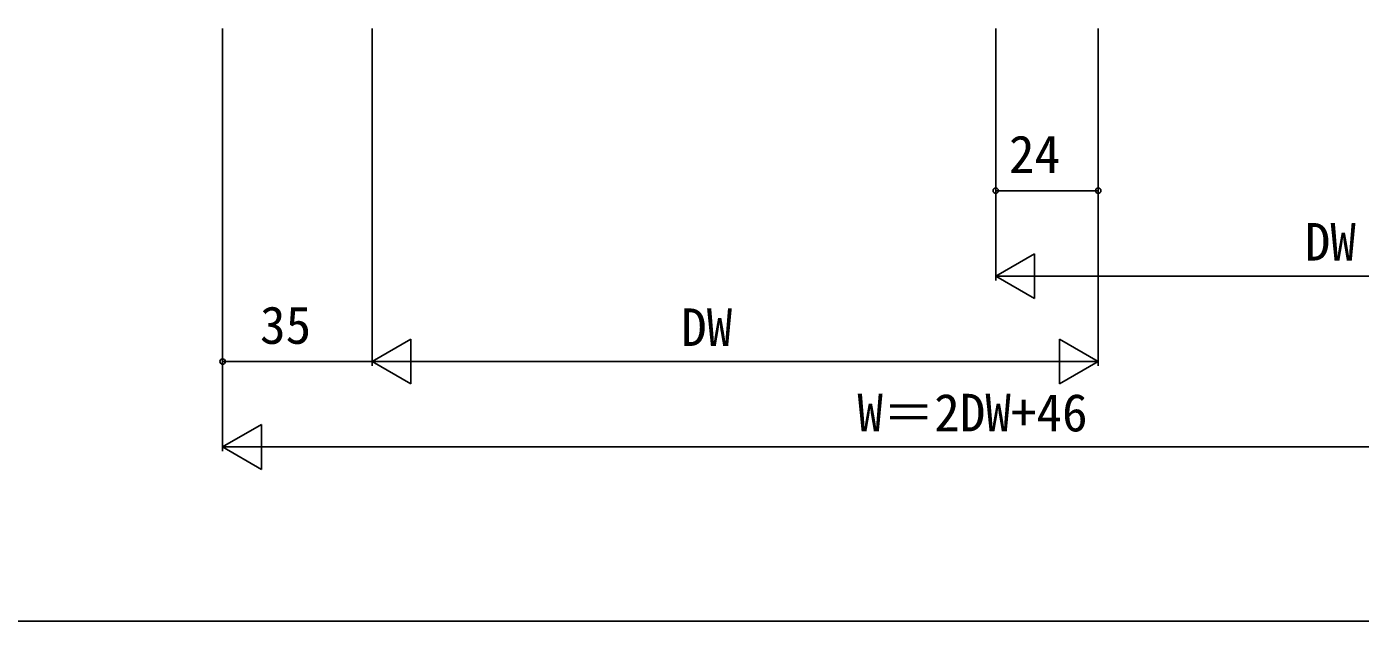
# Model space of a CAD drawing. Units: millimetres, scale not verified. Extents: x -525 to 525, y -784 to 780.
# Drawn here: x 0.1 to 312.3, y -783.5 to -644.3 of the extents above; entities that cross this region are included whole.
import ezdxf
from ezdxf.enums import TextEntityAlignment as Align

# ---------------------------------------------------------------- set-up
doc = ezdxf.new("R2010")
doc.units = ezdxf.units.MM
doc.header["$LTSCALE"] = 4
doc.layers.add('0-7_YKK_D', color=6, linetype='Continuous')
doc.layers.add('0-8_YKK_ZWAK', color=7, linetype='Continuous')
doc.styles.add('ＭＳ ゴシック', font='')
doc.styles.get('ＭＳ ゴシック').set_extended_font_data('MS Gothic')

msp = doc.modelspace()

# ---------------------------------------------------------------- linework, layer by layer
at = {"layer": '0-7_YKK_D'}
for p, q in [((45.972, -644.672), (45.972, -723.674)), ((45.972, -644.672), (45.972, -743.672)), ((80.972, -644.672), (80.972, -723.674)), ((80.972, -644.672), (80.972, -723.674)), ((226.985, -644.672), (226.983, -703.671)), ((226.985, -644.672), (226.985, -683.672)), ((250.985, -644.672), (250.985, -683.672)), ((250.985, -644.672), (250.985, -723.674)), ((250.985, -682.672), (226.985, -682.672)), ((226.983, -702.671), (236.077, -697.422)), ((236.077, -707.922), (236.077, -697.422)), ((226.983, -702.671), (236.077, -707.922)), ((226.983, -702.671), (245.17, -702.672)), ((386.497, -702.675), (237.483, -702.672)), ((80.972, -722.674), (90.065, -717.424)), ((90.065, -727.924), (90.065, -717.424)), ((250.985, -722.674), (241.892, -717.424)), ((241.892, -717.424), (241.892, -727.924)), ((80.972, -722.674), (45.972, -722.674)), ((80.972, -722.674), (90.065, -727.924)), ((80.972, -722.674), (99.158, -722.674)), ((91.472, -722.674), (240.485, -722.674)), ((250.985, -722.674), (232.798, -722.674)), ((250.985, -722.674), (241.892, -727.924)), ((45.972, -742.672), (55.065, -737.422)), ((55.065, -747.922), (55.065, -737.422)), ((45.972, -742.672), (55.065, -747.922)), ((45.972, -742.672), (64.158, -742.672)), ((56.472, -742.672), (421.498, -742.672))]:
    msp.add_line(p, q, dxfattribs=at)
for centre in [(226.985, -682.672), (250.985, -682.672), (45.972, -722.674)]:
    msp.add_circle(centre, 0.637, dxfattribs=at)
at = {"layer": '0-8_YKK_ZWAK'}
msp.add_lwpolyline([(-524.9, -783.5), (525.1, -783.5), (525.1, 746.5)], dxfattribs=at)

# ---------------------------------------------------------------- texts
at = {"layer": '0-7_YKK_D', "style": 'ＭＳ ゴシック'}
for s, p in [('24', (230.087, -681.172)), ('35', (54.744, -721.174)), ('DW', (153.331, -721.674)), ('W＝2DW+46', (194.599, -741.672))]:
    msp.add_text(s, height=8.798, dxfattribs=at).set_placement(p, align=Align.BOTTOM_LEFT)
msp.add_text('DW', height=8.798, rotation=359.999, dxfattribs=at).set_placement((299.342, -701.673), align=Align.BOTTOM_LEFT)

doc.saveas('drawing.dxf')
